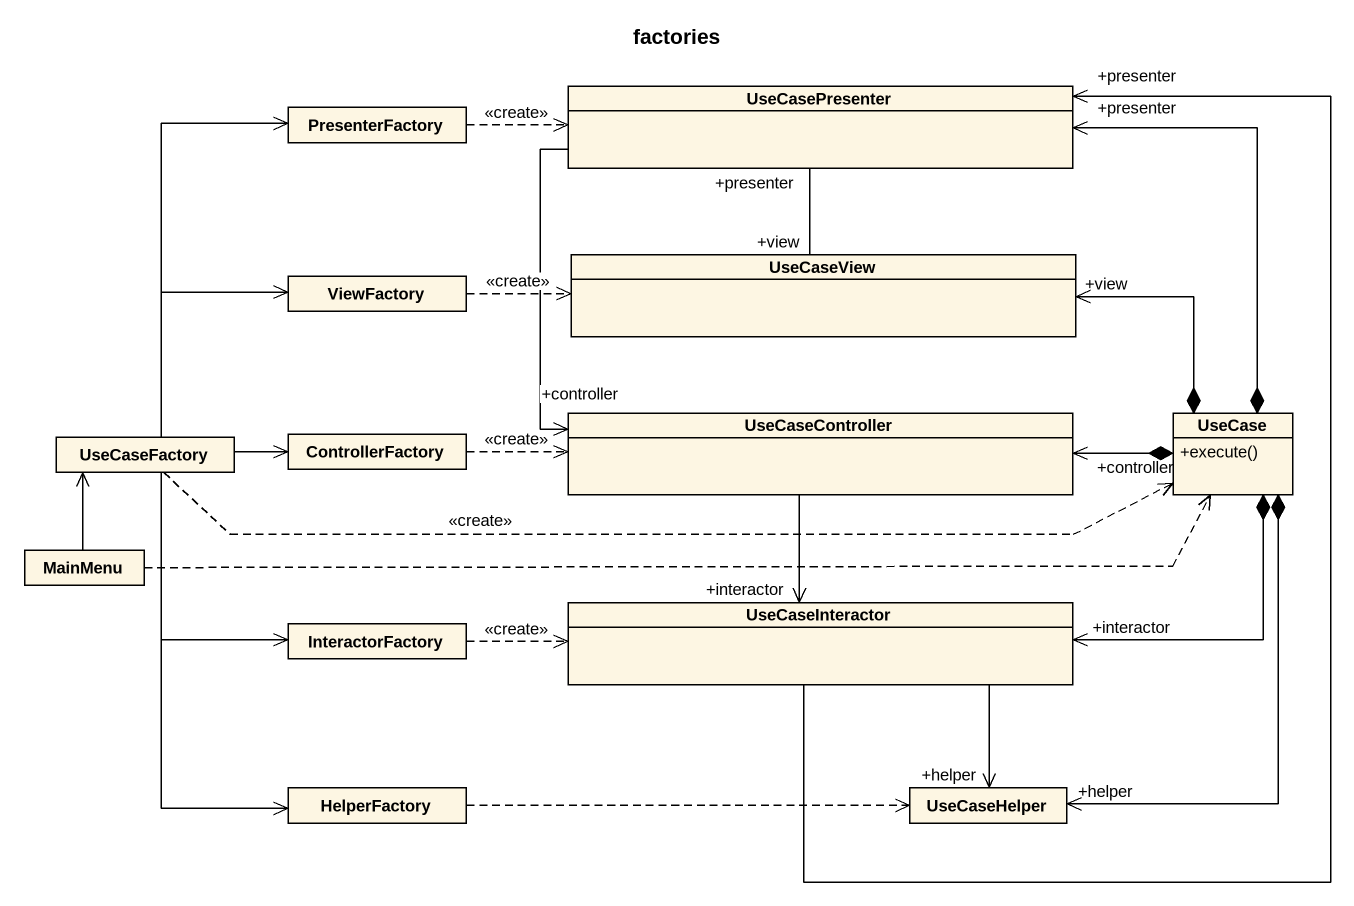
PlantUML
@startuml
title factories
hide circle
hide empty members
skinparam classAttributeIconSize 0
class UseCasePresenter
class PresenterFactory
class ViewFactory
class UseCaseView
class UseCaseFactory
class ControllerFactory
class UseCaseController
class "UseCase" as UseCase_ {
  +execute()
}
class MainMenu
class InteractorFactory
class UseCaseInteractor
class HelperFactory
class UseCaseHelper
UseCasePresenter "+presenter" -- "+view" UseCaseView
UseCasePresenter --> "+controller" UseCaseController
PresenterFactory .right.> UseCasePresenter : <<create>>
ViewFactory .right.> UseCaseView : <<create>>
UseCaseFactory -up-> PresenterFactory
UseCaseFactory -up-> ViewFactory
UseCaseFactory -right-> ControllerFactory
UseCaseFactory .right.> UseCase_ : <<create>>
UseCaseFactory --> InteractorFactory
UseCaseFactory --> HelperFactory
ControllerFactory .right.> UseCaseController : <<create>>
UseCaseController --> "+interactor" UseCaseInteractor
UseCase_ *-up-> "+presenter" UseCasePresenter
UseCase_ *-left-> "+view" UseCaseView
UseCase_ *-left-> "+controller" UseCaseController
UseCase_ *-left-> "+interactor" UseCaseInteractor
UseCase_ *--> "+helper" UseCaseHelper
MainMenu -up-> UseCaseFactory
MainMenu .right.> UseCase_
InteractorFactory .right.> UseCaseInteractor : <<create>>
UseCaseInteractor -up-> "+presenter" UseCasePresenter
UseCaseInteractor --> "+helper" UseCaseHelper
HelperFactory .right.> UseCaseHelper
@enduml
